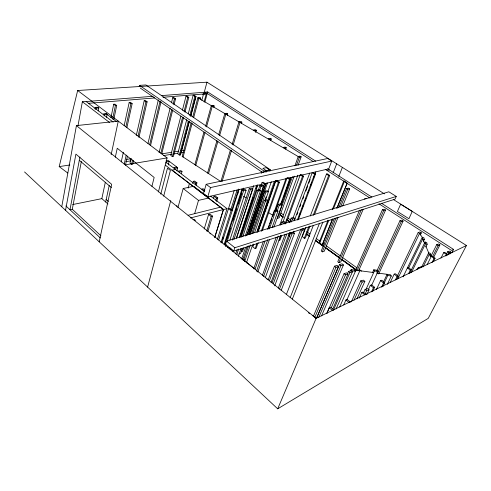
<?xml version="1.0" encoding="UTF-8"?>
<svg xmlns="http://www.w3.org/2000/svg" width="491" height="491" viewBox="0 0 491 491"><rect width="100%" height="100%" fill="white"/><g stroke="black" fill="none" stroke-linecap="round" stroke-linejoin="round"><path stroke-width="0.74" d="M61.749 206.76L76.424 125.598L118.276 121.117L111.169 154.659M78.02 125.635L82.371 101.729L86.011 101.447L113.176 122.099M65.542 210.308L75.902 154.131L111.678 184.334L99.194 241.799M79.898 157.059L69.992 209.749L72.287 209.27L100.937 235.79M72.287 209.27L81.359 161.441M94.935 108.879L95.223 107.382L97.954 107.228L98.801 107.928L98.218 110.911M95.776 109.579L96.064 108.088L95.223 107.382M104.11 115.993L104.411 114.507L103.546 113.789L106.283 113.611L107.148 114.323L106.541 117.324M110.935 117.656L113.697 104.227L114.998 104.16L116.698 105.51L113.746 119.681M112.611 119.031L115.397 105.583L113.697 104.227M107.946 203.961L101.852 198.634L105.326 182.235M105.669 201.967L109.205 185.561M115.311 157.212L117.239 148.264L154.149 177.447L151.928 186.353M124.162 125.616L129.201 102.398L130.453 102.331L132.153 103.65L126.893 127.611M125.88 126.696L130.901 103.724L129.201 102.398M121.234 161.926L123.37 152.241M139.192 86.594L139.469 85.36L145.895 84.955L270.326 169.776L269.878 171.107M124.223 164.098L126.224 155.144M125.451 165.105L127.464 156.144M131.011 158.556L129.998 163.018L131.588 164.393L132.748 164.24L133.607 160.526M136.265 135.516L144.225 100.581L145.428 100.52L147.128 101.809L138.91 137.486M131.588 164.393L132.607 159.931M138.075 136.111L145.925 101.87L144.225 100.581M147.987 143.415L158.372 99.839M149.614 144.735L160.078 101.097M150.565 145.354L161.054 101.772M67.733 173.016L59.208 166.609L77.664 90.504L206.987 82.181L384.441 193.877M159.059 152.658L170.144 108.069M171.439 102.871L172.728 97.666L173.845 97.611L175.545 98.838L174.053 104.779M160.845 153.217L171.825 109.315M173.127 104.104L174.434 98.894L172.728 97.666M161.748 153.83L172.746 109.984M158.397 191.95L167.1 157.924L77.664 90.504M166.087 163.129L166.467 161.649L169.223 161.294L176.803 167.026M168.266 164.988L169.223 161.294L168.198 160.453L166.13 160.717M180.872 116.189L170.758 155.359L172.347 156.641L173.391 156.512L183.597 117.337M182.394 110.272L186.021 96.23L187.096 96.175L188.796 97.378L184.941 112.163M160.772 194.129L167.474 168.18L170.402 170.42L163.687 196.142M172.347 156.641L182.535 117.417M184.07 111.494L187.722 97.433L186.021 96.23M186.715 119.712L177.742 153.793L179.325 155.058L180.35 154.929L189.207 121.59M188.274 113.789L193.147 95.266L194.203 95.211L195.897 96.402L190.778 115.661M179.325 155.058L188.249 121.363M189.802 115.502L194.847 96.451L193.147 95.266M180.43 154.99L189.287 121.645M190.668 116.459L195.983 96.457M176.864 170.868L177.644 167.928L176.594 167.069L173.839 167.449L174.888 168.315L177.644 167.928M192.147 123.302L183.1 157.028L182.204 156.408L191.214 122.701M192.779 116.84L197.873 97.783L199.788 97.556L200.745 98.145L200.346 99.624M147.607 287.1L170.751 200.598M193.718 117.435L198.83 98.378L200.745 98.145M181.412 173.697L182.008 171.482L180.872 170.623L178.233 171.114L179.368 171.979L182.008 171.482M201.807 100.36L203.599 93.744M203.98 93.278L206.987 82.181M204.103 101.864L206.312 93.763L203.998 92.271L161.416 95.622M204.857 102.183L207.656 91.934L315.707 161.134M176.717 206.226L176.901 205.539M177.926 207.632L183.18 188.507L193.724 186.273L209.006 197.947L198.499 200.396L183.18 188.507M188.127 188.127L189.354 183.726M203.918 132.177L194.866 164.614L195.786 165.252L205.072 132.054M205.563 126.279L211.32 105.633L213.217 105.381L214.193 105.982L213.781 107.455M206.521 126.893L212.296 106.24L214.193 105.982M192.656 183.536L193.276 181.332L194.589 181.062L196.94 182.842L196.105 185.782M195.209 184.585L195.627 183.112L196.94 182.842M194.675 213.603L198.499 200.396M216.948 140.678L207.576 172.912L208.522 173.562L217.93 141.31M218.655 134.816L224.829 113.568L226.713 113.292L227.72 113.906L227.29 115.373M219.637 135.448L225.835 114.194L227.72 113.906M301.855 175.072L328.743 168.855L331.738 161.06L327.663 158.495L206.171 184.315L203.47 193.552L207.761 196.83L262.28 184.223M207.761 196.83L210.504 187.568L331.738 161.06M204.182 229.064L208.583 214.469L209.97 214.113L212.542 216.132L207.871 231.457M213.364 198.536L214.021 196.351L215.322 196.05L217.783 197.916L216.678 201.549M220.864 181.529L230.359 150.221M232.126 144.397L238.97 121.823L240.829 121.516L241.867 122.149L241.419 123.603M215.819 200.408L216.482 198.223L217.783 197.916M206.717 231.108L211.161 216.488L212.542 216.132M222.055 181.467L231.586 150.142M233.133 145.048L240.001 122.462L241.867 122.149M214.733 237.3L223.399 209.54L190.44 217.961M214.8 237.356L223.473 209.596L227.063 208.675L217.439 239.227M218.605 239.989L234.256 190.336M230.838 209.62L237.098 189.937M255.682 132.484L256.376 130.293L255.32 129.642L253.479 129.98L254.541 130.637L256.376 130.293M220.919 242.671L231.12 210.664L232.378 210.295L229.739 208.374L228.481 208.743L231.12 210.664M222.595 239.246L223.295 237.061M231.893 210.13L238.632 189.017M221.932 242.977L239.031 189.489M224.111 244.543L241.971 189.041M224.669 244.886L242.419 189.833L244.935 189.373L246.089 190.269L229.862 240.136M226.959 239.129L230.488 228.192M232.844 220.901L236.846 208.503M238.258 204.127L241.787 193.19M242.965 189.544L243.438 188.09M226.566 241.124L225.455 244.561L233.691 251.171L395.04 199.143L396.255 196.425L388.841 191.791L226.566 241.124L234.839 247.722L396.255 196.425M225.51 246.543L226.216 244.371M227.155 241.474L243.573 190.735L246.089 190.269M227.505 247.36L227.977 245.917M229.487 248.833L229.96 247.384M232.341 240.117L249.232 188.544L251.662 188.065L252.834 188.943L236.545 238.227M230.574 249.759L231.052 248.305M233.919 239.583L250.404 189.428L252.834 188.943M236.459 237.773L253.669 185.666M232.237 251.269L232.716 249.821M233.691 251.171L234.839 247.722M270.78 140.414L271.265 138.959L270.173 138.29L268.356 138.665L269.449 139.334L271.265 138.959M239.301 237.362L256.658 185.181M240.424 235.815L253.233 197.37M256.13 188.661L257.339 185.039M261.206 173.427L261.93 171.255M240.449 237.061L257.818 184.96M235.649 253.872L237.104 249.526M241.216 237.221L256.934 190.17L259.371 189.71L260.531 190.6L245.193 236.097M263.661 172.433L264.115 171.089L270.326 169.776M258.217 190.526L259.911 185.488L262.397 185.113L263.507 185.997L246.746 235.361M236.723 254.798L238.669 249.005M242.793 236.693L258.094 191.054L260.531 190.6M265.993 172.267L266.484 170.813L269.792 170.113L266.208 167.67L262.894 168.352L266.484 170.813M261.12 185.328L262.102 182.425L263.317 182.235L265.57 183.972L248.262 234.766M259.807 189.974L261.022 186.371L263.507 185.997M238.374 256.32L241.056 248.378M242.309 248.428L240.584 253.516L238.767 253.939M242.609 248.151L241.388 251.742L242.579 251.453L243.812 247.82M247.01 235.214L264.354 184.174L265.57 183.972M249.195 230.887L255.32 212.799M258.512 203.391L262.679 191.091M248.833 234.471L266.275 183.1M249.993 234.213L267.454 182.922M241.627 258.935L245.574 247.39M250.017 234.403L264.821 191.116L267.307 190.717L268.43 191.613L265.453 200.254M242.904 259.162L247.366 246.163M251.576 233.888L265.944 192.012L268.43 191.613M243.622 260.396L248.587 245.893M252.81 233.569L264.238 200.211L266.705 199.714L267.902 200.629L256.897 232.464M265.361 199.039L266.104 196.879M267.841 191.828L271.308 181.731M244.696 261.445L250.373 244.935M254.571 232.728L265.435 201.138L267.902 200.629M257.161 231.003L274.377 181.173M246.39 262.845L252.644 244.757M285.756 149.184L286.253 147.742L285.13 147.054L283.338 147.46L284.461 148.147L286.253 147.742M257.701 232.133L275.433 180.934M253.841 244.045L252.84 246.924L255.173 248.63L256.179 248.237L258.198 242.486M258.1 231.826L275.868 180.792L276.887 180.504L279.397 182.143L262.489 230.273M255.173 248.63L256.94 243.591M261.23 231.359L278.385 182.437L279.397 182.143M253.675 268.847L263.317 241.584M267.632 229.383L274.23 210.731L276.709 210.179L277.943 211.136L272.069 227.597M268.154 228.978L269.43 225.363M269.946 223.921L271.738 218.863M272.505 216.691L286.063 178.393M255.075 269.123L265.017 241.124M269.35 228.916L275.463 211.689L277.943 211.136M275.359 210.811L287.075 177.914L288.119 177.674L290.512 179.295L281.263 205.035M275.868 210.731L278.164 204.293L280.827 203.974L281.914 204.931L273.868 227.302M256.486 271.265L267.724 239.768M289.629 179L290.144 177.552M277.2 210.977L279.244 205.25L281.914 204.931M280.484 204.6L289.469 179.54L290.512 179.295M281.012 204.704L282.81 199.671M283.583 197.511L285.381 192.478M285.897 191.042L290.776 177.38M294.888 165.878L298.233 156.531L300.001 156.089L301.155 156.795L298.055 165.406M292.421 176.662L277.464 218.385L279.219 217.771L294.189 176.165M296.552 165.154L299.387 157.237L301.155 156.795M257.781 272.045L269.461 239.565M279.852 224.841L297.834 175.207M262.372 275.39L276.224 237.245M280.668 225.013L281.711 222.128L284.221 221.527L285.498 222.521L284.97 223.957M263.569 276.421L278.262 236.091M282.92 222.153L300.247 174.784L301.314 174.6L303.555 176.208L286.351 222.865M265.244 277.808L280.766 235.447M280.803 235.33L278.949 240.357L280.005 240.087L281.589 235.784M285.032 223.828L302.487 176.392L303.555 176.208M268.233 279.839L285.013 234.618M289.543 222.417L291.138 218.108L293.661 217.599L294.888 218.581L294.084 220.729M293.035 218.09L309.741 173.065M269.363 280.87L286.75 234.182M291.298 221.969L292.366 219.096L294.888 218.581M297.055 214.622L297.853 212.48M299.995 206.754L300.793 204.606M302.929 198.886L303.733 196.738M305.868 191.011L307.74 186.003M308.808 183.143L310.146 179.565M272.039 282.767L290.684 232.875L293.213 232.218L294.526 233.25L274.69 285.866M271.032 282.325L289.524 232.906M289.745 232.734L288.671 235.588L289.764 236.404M294.293 220.582L312.233 172.697L313.197 172.482L315.547 174.029L298.283 219.759M273.272 283.835L292.004 233.912L294.526 233.25M299.142 216.267L300.486 212.695M302.094 208.399L303.438 204.827M305.052 200.531L305.856 198.389M308.004 192.662L308.814 190.52M310.422 186.224L311.767 182.652M313.381 178.356L314.185 176.214M314.989 174.066L315.799 171.918M297.325 220.042L314.584 174.25L315.547 174.029M293.422 232.617L293.962 231.193M278.28 288.168L300.799 229.285L303.34 228.726L304.604 229.745L281.159 290.525M279.453 289.236L302.069 230.31L304.604 229.745M305.899 227.345L302.327 236.594L304.279 238.282L305.341 238.08L310.042 225.983M310.294 215.966L326.497 174.004L327.577 173.888L329.694 175.477L314.473 214.604M304.279 238.282L308.704 226.885M313.129 215.488L328.614 175.6L329.694 175.477M286.37 294.532L313.368 225.32M333.162 172.82L336.691 163.822M290.169 297.663L319.512 223.258M338.796 176.429L342.38 167.406M292.36 299.031L322.851 222.19M327.994 220.318L318.935 242.953L319.788 242.873L322.194 245.07L332.493 219.575M332.241 209.706L343.682 181.142L344.553 181.118L347.186 183.186L337.065 208.245M319.788 242.873L328.86 220.256M333.389 208.951L344.553 181.118M332.475 218.888L322.194 245.07M336.765 208.264L347.186 183.186M334.457 218.348L321.231 250.999L322.317 251.846L324.238 251.263L338.096 217.261M338.765 207.699L346.529 188.532L348.475 188.121L349.647 188.925L342.718 205.925M322.317 251.846L336.169 217.752M340.496 207.098L347.708 189.342L349.647 188.925M313.436 316.21L334.518 266.196L336.998 265.373L338.452 266.515L316.357 318.512M359.535 210.216L337.759 261.734L338.882 262.605L340.779 261.979L363.242 209.166M314.799 317.389L335.979 267.343L338.452 266.515M338.882 262.605L361.333 209.645M24.55 171.948L277.691 408.819L316.13 318.303L466.45 245.5L393.5 199.579M316.799 317.732L339.502 264.539L342.043 263.808L343.448 264.95L321.519 315.922M318.708 317.511L340.907 265.686L343.448 264.95M326.797 313.362L329.216 307.771L330.596 307.219L333.812 309.895L332.432 310.453L329.216 307.771M326.797 313.614L344.056 273.696L346.523 272.836L348.009 273.996L332.788 308.931M331.247 307.802L345.541 274.868L348.009 273.996M347.254 274.254L348.475 271.449L351.01 270.682L352.446 271.848L336.096 308.962M350.586 270.977L351.194 269.577L373.467 272.536M333.592 309.839L349.917 272.622L352.446 271.848M355.552 270.645L382.434 209.688L384.312 209.197L385.57 210.056L358.583 270.879M339.68 306.961L355.404 271.32L354.827 270.136M357.025 270.842L383.692 210.547L385.57 210.056M343.743 304.893L345.91 300.007L347.217 299.492L350.396 302.063L349.095 302.591L345.91 300.007M346.824 300.013L359.823 270.78M351.372 301.787L360.775 280.834L363.444 280.146L364.856 281.361L356.975 298.786M353.999 300.228L362.18 282.055L364.856 281.361M359.252 298.062L361.787 292.495L363.021 292.004L366.169 294.477M372.54 272.536L373.804 269.762L377.37 270.308L378.002 271.486L371.619 285.339M363.493 292.974L365.071 289.518L367.507 288.567L369.066 289.788L366.82 294.661M365.863 289.678L374.43 270.94L373.804 269.762M365.046 294.201L366.63 290.74L369.066 289.788M376.843 271.044L399.969 220.692L401.816 220.158L403.123 221.042L378.69 273.923M368.397 289.512L370.312 285.332L371.515 284.872L374.627 287.284L372.694 291.458M377.426 273.34L401.27 221.582L403.123 221.042M371.509 291.893L373.424 287.751L374.627 287.284M376.37 289.61L380.574 280.6L381.832 280.238L384.76 282.638L382.802 286.799M383.526 281.92L387.111 274.297L390.627 274.831L391.29 276.016L387.35 284.326M381.544 287.174L383.502 283.006L384.76 282.638M384.165 283.111L387.761 275.476L387.111 274.297L376.499 272.928M390.284 282.356L394.199 274.119L395.396 273.775L398.293 276.095L396.648 279.526M395.445 279.876L397.096 276.439L398.293 276.095M397.465 275.807L418.185 232.531L420.008 231.942L421.364 232.863L420.37 234.919M397.747 278.814L419.541 233.452L421.364 232.863M416.896 269.498L417.418 268.417L421.732 266.331L421.217 267.411M403.086 276.863L422.26 237.27L419.541 233.452L418.185 232.531M408.665 267.877L422.683 238.976L422.26 237.27L423.905 237.779L424.334 239.485L423.328 241.547M408.598 273.616L410.267 270.185L411.415 269.854L408.549 267.62L407.401 267.945L410.267 270.185M409.74 273.284L425.04 242.008L426.71 242.529L427.164 244.285L425.826 247.016M411.452 272.437L425.482 243.769L425.04 242.008M421.548 267.208L428.698 252.785L425.691 245.881M423.076 266.895L429.171 254.626L428.698 252.785L430.404 253.313L430.883 255.16L430.202 256.517M430.908 256.259L436.714 244.622L438.506 243.99L439.905 244.941L433.737 257.229M427.164 264.6L431.245 256.431L432.295 256.142L435.094 258.229L433.381 261.635M432.632 256.535L438.119 245.58L439.905 244.941M431.994 262.611L434.05 258.524L435.094 258.229M440.949 258.088L443.729 252.626L444.736 252.349L447.516 254.381L446.822 255.731M446.601 253.773L447.645 251.736L449.412 251.067L450.848 252.043L449.799 254.074M445.816 256.014L446.509 254.657L447.516 254.381M448.031 254.755L449.075 252.712L450.848 252.043M451.83 252.804L453.574 249.422L381.519 203.28M466.45 245.5L428.244 318.371L277.691 408.819M453.574 249.422L451.499 250.416L378.972 203.814M418.136 267.804L419.234 267.491M188.096 215.297L220.342 207.202M242.658 259.88L244.481 259.438M285.498 222.521L282.988 223.129L281.711 222.128M364.304 198.929L366.218 198.474M327.055 170.457L329.412 169.911M264.52 183.702L300.363 175.416M194.209 220.674L195.424 220.416L194.209 219.36L193 219.612M72.656 204.551L101.852 198.634M175.508 169.487L172.046 170.119L223.644 209.553M125.223 164.829L167.1 157.924M125.831 161.649L131.109 160.796M163.515 155.586L171.801 154.254M173.311 154.008L177.834 153.284M180.093 152.916L183.861 152.314M126.666 159.415L131.189 158.697M162.085 153.812L171.887 152.265M174.9 151.787L178.669 151.191M180.927 150.835L184.696 150.24M59.208 166.609L69.814 164.976M202.636 94.309L205.17 94.1M88.478 103.319L154.622 97.954M162.981 97.279L206.312 93.763M86.146 101.545L153.057 96.279M207.656 91.934L205.152 92.13L313.326 161.637M104.411 114.507L107.148 114.323M130.901 103.724L132.153 103.65M115.397 105.583L116.698 105.51M96.064 108.088L98.801 107.928M145.925 101.87L147.128 101.809M174.434 98.894L175.545 98.838M194.847 96.451L195.897 96.402M187.722 97.433L188.796 97.378M346.769 183.468L344.449 181.388L343.571 181.412M387.761 275.476L391.29 276.016M355.404 271.32L351.771 270.768L351.194 269.577M374.43 270.94L378.002 271.486M424.334 239.485L422.683 238.976L424.488 243.119M425.482 243.769L427.164 244.285M430.883 255.16L429.171 254.626L434.05 258.524M298.233 156.531L299.387 157.237L197.873 97.783L198.83 98.378M238.97 121.823L240.001 122.462M224.829 113.568L225.835 114.194M211.32 105.633L212.296 106.24M327.675 168.8L371.871 197.1M325.318 169.34L343.682 181.142M346.879 183.198L369.987 198.045M182.204 156.408L220.563 181.363M237.19 192.177L238.466 193.012M243.579 196.339L246.138 198.002M258.923 206.324L260.205 207.153M264.68 210.068L265.956 210.897M268.516 212.56L272.99 215.475M275.868 180.792L278.385 182.437M312.233 172.697L314.584 174.25M287.075 177.914L289.469 179.54M447.645 251.736L449.075 252.712M436.714 244.622L438.119 245.58M399.969 220.692L401.27 221.582M382.434 209.688L383.692 210.547M346.529 188.532L347.708 189.342M139.469 85.36L264.115 171.089M140.309 88.079L262.814 172.672M300.247 174.784L302.487 176.392M280.815 212.996L283.301 214.782M288.266 218.36L290.746 220.152M306.887 231.783L309.993 234.017M316.198 238.491L319.923 241.179M323.023 243.413L324.269 244.309M326.128 245.647L340.404 255.94M342.27 257.284L357.166 268.018M359.025 269.363L361.511 271.149M280.165 214.825L283.27 217.065M286.996 219.753L290.101 222M306.869 234.109L309.355 235.907M315.566 240.394L323.637 246.224M325.502 247.568L339.784 257.885M341.65 259.23L355.932 269.553M279.913 214.733L283.012 216.973M286.726 219.655L289.825 221.895M306.544 233.992L309.643 236.232M315.216 240.265L323.753 246.439M324.993 247.335L339.833 258.07M341.687 259.408L355.914 269.7M279.987 214.923L283.08 217.169M286.799 219.864L289.899 222.116M306.636 234.244L309.735 236.49M315.314 240.535L323.373 246.378M325.232 247.722L339.484 258.057M341.343 259.408L356.221 270.191M443.729 252.626L446.509 254.657M206.171 184.315L210.504 187.568M326.497 174.004L328.614 175.6M249.232 188.544L250.404 189.428M105.995 113.642L116.342 121.467M193.276 181.332L195.627 183.112M214.021 196.351L216.482 198.223M165.958 162.226L204.624 191.619M210.688 196.228L227.063 208.675M256.934 190.17L258.094 191.054M82.371 101.729L109.505 122.474M165.35 165.166L223.473 209.596M264.238 200.211L265.435 201.138M262.102 182.425L264.354 184.174M274.23 210.731L275.463 211.689M370.312 285.332L373.424 287.751M242.419 189.833L243.573 190.735M365.071 289.518L366.63 290.74M334.518 266.196L335.979 267.343M344.056 273.696L345.541 274.868M290.684 232.875L292.004 233.912M361.787 292.495L364.936 294.974M208.583 214.469L211.161 216.488M240.86 257.984L254.412 268.687M259.911 185.488L261.022 186.371M264.821 191.116L265.944 192.012M394.199 274.119L397.096 276.439M76.424 125.598L316.13 318.303M291.138 218.108L292.366 219.096M300.799 229.285L302.069 230.31M348.475 271.449L349.917 272.622M339.502 264.539L340.907 265.686M204.907 190.158L203.206 188.765L201.832 189.004L204.096 190.864M380.574 280.6L383.502 283.006M79.296 160.299L111.371 187.519M312.785 315.645L316.038 318.438M360.775 280.834L362.18 282.055M308.336 312.626L309.404 313.553M266.325 278.458L267.779 279.717M246.507 262.397L247.9 263.599M228.542 247.759L229.874 248.912M209.767 233.176L210.614 233.912M106.074 199.377L108.382 201.39M278.164 204.293L279.244 205.25M65.874 205.925L100.324 237.926M400.65 204.225L397.403 211.504L408.923 218.71L412.268 211.394L400.65 204.225"/></g></svg>
